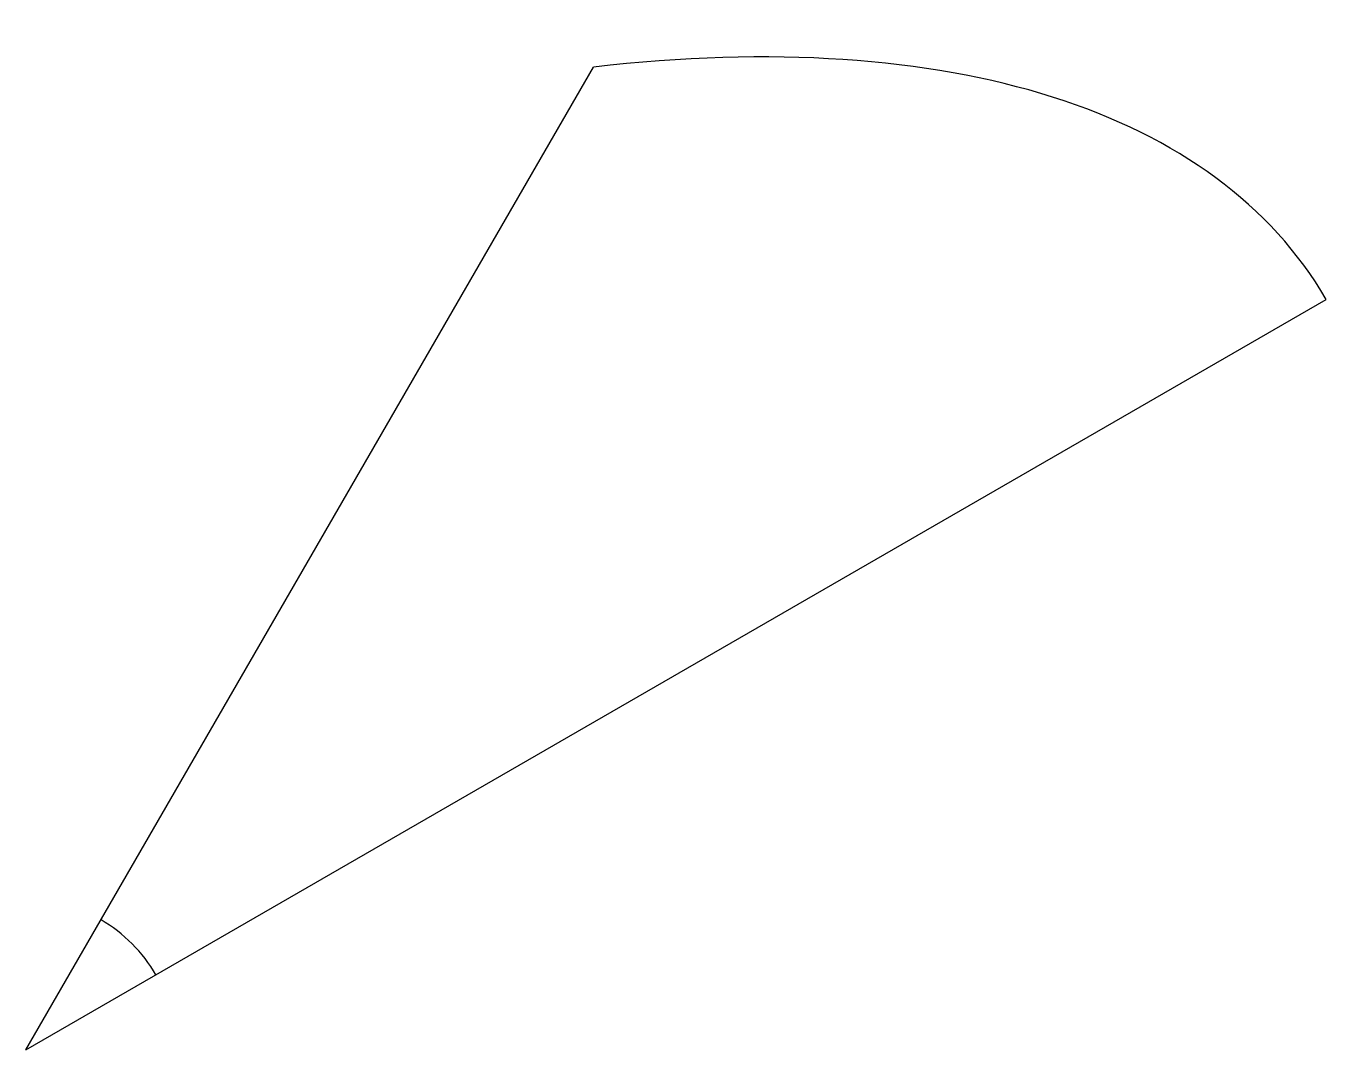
# Model space of a CAD drawing. Header units: millimetres. Extents: x 20 to 37.3, y 20 to 33.6.
import ezdxf

# ---------------------------------------------------------------- set-up
doc = ezdxf.new("R2010")
doc.units = ezdxf.units.MM
doc.layers.get('0').update_dxf_attribs({"lineweight": 25, "true_color": 0xffffff})

msp = doc.modelspace()

# ---------------------------------------------------------------- linework, layer by layer
for q in [(27.559, 33.093), (37.321, 30)]:
    msp.add_line((20, 20), q)
msp.add_arc((20, 20), 2, 30, 60)
msp.add_ellipse((20, 20), major_axis=(17.321, 10), ratio=0.5, start_param=0, end_param=0.857072)

doc.saveas('drawing.dxf')
